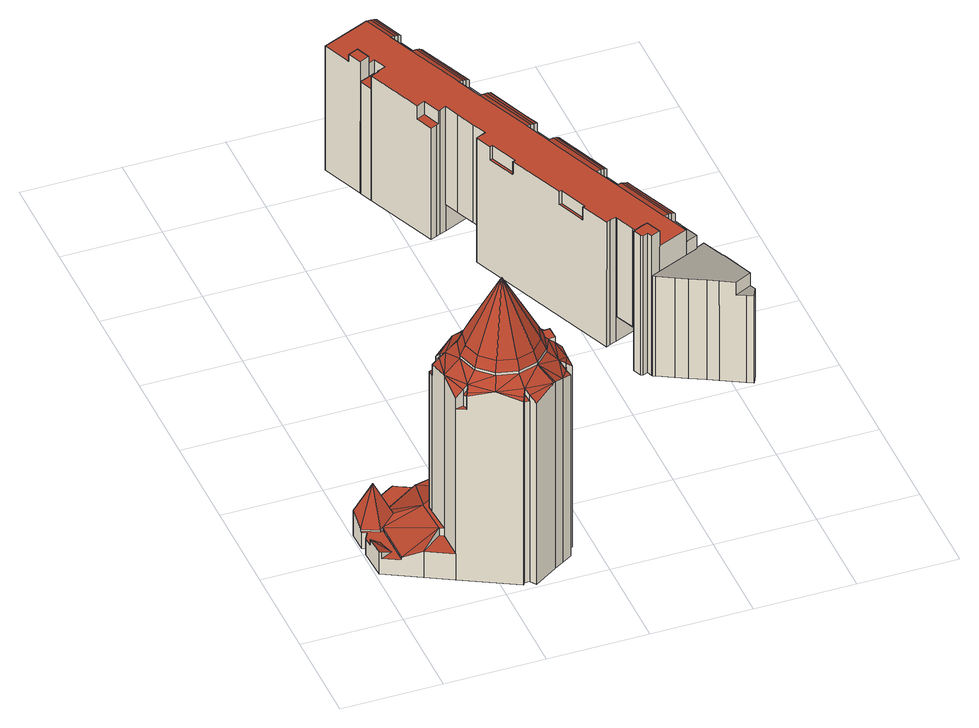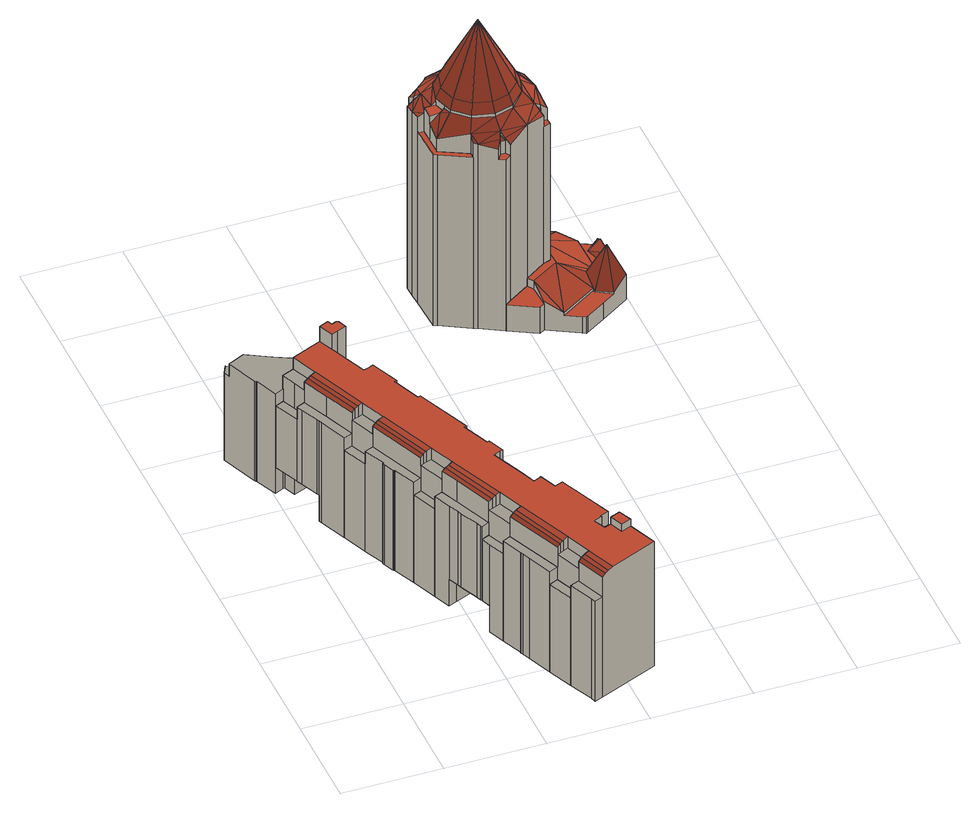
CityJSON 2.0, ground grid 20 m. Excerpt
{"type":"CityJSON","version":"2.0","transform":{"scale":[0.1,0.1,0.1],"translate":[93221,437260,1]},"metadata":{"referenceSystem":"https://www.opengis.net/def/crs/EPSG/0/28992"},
"CityObjects":{
"building1":{"type":"Building","attributes":{"measuredHeight":62.19,"yearOfConstruction":1984,"LAAGSTE_BOUWLAAG":"0","AANTAL_BOUWLAGEN":"16","AANTAL_ADRESSEN":"83","WIJK":"Rotterdam Centrum","PANDSOORT":"Half vrijstaand","BUURT":"Stadsdriehoek","HOOGSTE_BOUWLAAG":"14"},"address":[{"CountryName":"Nederland","LocalityName":"Rotterdam","ThoroughfareNumber":"445","ThoroughfareName":"Mariniersweg","PostalCode":"3011NM"}],"children":["building1-1","building1-2","building1-3"]},
"building1-1":{"type":"BuildingPart","parents":["building1"],"geometry":[{"type":"Solid","lod":"2","boundaries":[[[[0,1,2,3]],[[4,5,6]],[[3,7,8,0]],[[9,10,11,12]],[[13,14,15]],[[16,17,18,19]],[[10,16,19,11]],[[20,21,22,23]],[[21,24,25,22]],[[26,27,25,24,28,29]],[[30,31,32,33]],[[34,27,26,35]],[[36,37,38,39]],[[40,4,6,41]],[[31,34,35,32]],[[39,42,43,36]],[[28,38,37,18,17,29]],[[44,45,46,47]],[[45,48,1,46]],[[49,50,51]],[[9,12,15,14,52,53,54,5]],[[55,5,54,56]],[[33,2,1,48,57,58,30]],[[57,20,23,58]],[[51,50,43,42,53,52]],[[16,59,17]],[[60,59,16,10]],[[49,13,15,12,11,19,18,37,36,43,50]],[[59,26,29]],[[35,26,59]],[[27,34,31,30,58,23,22,25]],[[32,35,59,60]],[[41,6,5,55]],[[59,29,17]],[[61,4,40,62,63,64,7,3]],[[0,8,65,47,46,1]],[[3,2,33]],[[33,32,61]],[[3,33,61]],[[61,32,60]],[[13,51,52]],[[13,49,51]],[[13,52,14]],[[4,9,5]],[[4,61,10]],[[61,60,10]],[[4,10,9]],[[66,67,68,69,70,56,54,53,42,39,38,28,24,21,20,57,48,45,44,71]],[[47,65,71,44]],[[69,68,63,62]],[[64,63,68,67]],[[66,8,7,64,67]],[[40,41,70,69,62]],[[65,8,66,71]],[[56,70,41,55]]]],"semantics":{"surfaces":[{"type":"WallSurface"},{"type":"RoofSurface"},{"type":"GroundSurface"},{"type":"ClosureSurface"}],"values":[[0,0,0,0,0,0,0,0,0,0,0,0,0,0,0,0,0,0,0,0,0,0,0,0,0,1,1,1,1,1,1,1,1,1,1,1,1,1,1,1,1,1,1,1,1,1,1,2,3,3,3,3,3,3,3]]}}]},
"building1-2":{"type":"BuildingPart","parents":["building1"],"geometry":[{"type":"Solid","lod":"2","boundaries":[[[[72,73,74,75]],[[73,76,77,74]],[[78,72,75,79]],[[80,79,75,74,77,81,82,83]],[[84,85,86,76,73,72,78,87]],[[82,81,86,85]],[[80,83,84,87]],[[79,80,87,78]],[[76,86,81,77]],[[83,82,85,84]]]],"semantics":{"surfaces":[{"type":"WallSurface"},{"type":"RoofSurface"},{"type":"GroundSurface"},{"type":"ClosureSurface"}],"values":[[0,0,0,1,2,3,3,3,3,3]]}}]},
"building1-3":{"type":"BuildingPart","parents":["building1"],"geometry":[{"type":"Solid","lod":"2","boundaries":[[[[88,89,90,91,92]],[[93,94,95,96,97]],[[98,97,96,99]],[[100,101,102,103]],[[104,96,95,105]],[[106,107,108,94,55,56,109,110]],[[111,112,113,110,109]],[[114,115,116,117,118,119]],[[118,120,121,119]],[[122,123,124,125]],[[126,104,105,108,107]],[[99,104,126,98]],[[114,127,128,115]],[[127,122,125,128]],[[123,129,130,124]],[[129,100,103,130]],[[131,132,133,134,135]],[[135,136,137,131]],[[82,81,138,139]],[[140,141,142,143]],[[120,144,145,121]],[[141,146,147,148,142]],[[149,142,148,150]],[[151,152,140,143,153]],[[150,153,143,149]],[[64,63,154,152]],[[155,147,146,62,40]],[[146,154,63,62]],[[144,156,157,145]],[[158,159,160,161,162]],[[163,159,158,164]],[[165,166,80,83,167,168]],[[83,82,139,167]],[[162,161,65,8,7,169]],[[151,169,7,64,152]],[[47,65,161,170]],[[79,80,166,171]],[[172,173,174,175,176]],[[177,175,174,178]],[[132,177,178,133]],[[179,112,111,180]],[[181,118,117]],[[168,167,181]],[[182,116,115]],[[170,183,184,185,186,44,47]],[[187,77,76,186,185]],[[188,113,112,189]],[[187,138,81,77]],[[190,102,101]],[[179,180,173,172,191]],[[191,188,189,179]],[[92,137,136,88]],[[165,182,166]],[[192,184,183,193,194]],[[194,163,164,192]],[[156,195,196,157]],[[193,160,159,194]],[[40,41,55,94,93,155]],[[88,135,134,89]],[[78,79,171,197,198]],[[90,198,197,91]],[[196,195,190]],[[169,153,150]],[[195,169,150]],[[169,151,153]],[[195,150,190]],[[160,193,183,170,161]],[[190,150,102]],[[148,147,155]],[[150,148,155]],[[102,150,155]],[[175,125,176]],[[137,125,177]],[[177,125,175]],[[132,131,177]],[[131,137,177]],[[137,128,125]],[[130,103,98]],[[106,126,107]],[[106,98,126]],[[130,98,106]],[[199,200,201]],[[91,197,92]],[[197,171,166]],[[197,137,92]],[[197,166,137]],[[166,182,137]],[[182,115,128]],[[182,128,137]],[[138,156,144]],[[185,192,164]],[[187,185,138]],[[185,184,192]],[[138,185,164]],[[138,164,156]],[[154,146,141,140,152]],[[165,168,181,117,116,182]],[[88,136,135]],[[202,190,101,203]],[[196,190,202,204]],[[167,139,181]],[[181,120,118]],[[139,120,181]],[[200,205,206]],[[205,203,101,100]],[[114,207,208,127]],[[201,206,129,123]],[[208,199,122,127]],[[199,201,123,122]],[[99,96,104]],[[206,205,100,129]],[[201,200,206]],[[208,200,199]],[[200,203,205]],[[207,200,208]],[[200,202,203]],[[207,209,200]],[[114,119,121,209,207]],[[105,95,94,108]],[[200,204,202]],[[125,124,188]],[[176,191,172]],[[176,188,191]],[[176,125,188]],[[209,210,200]],[[200,211,204]],[[210,211,200]],[[149,143,142]],[[121,145,210,209]],[[139,138,144,120]],[[157,196,204,211]],[[179,189,112]],[[156,164,195]],[[158,162,169]],[[164,158,169]],[[164,169,195]],[[124,130,106]],[[113,106,110]],[[188,124,106]],[[188,106,113]],[[103,102,98]],[[97,155,93]],[[102,155,98]],[[98,155,97]],[[194,159,163]],[[145,157,211,210]],[[87,78,198,90,89,134,133,178,174,173,180,111,109,56,70,69,68,67,66,71,44,186,76,86,85,84]],[[85,86,81,82]],[[71,66,8,65]],[[77,81,86,76]],[[84,85,82,83]],[[55,41,70,56]],[[87,84,83,80]],[[70,41,40,62,69]],[[62,63,68,69]],[[7,8,66,67,64]],[[44,71,65,47]],[[78,87,80,79]],[[67,68,63,64]]]],"semantics":{"surfaces":[{"type":"WallSurface"},{"type":"RoofSurface"},{"type":"GroundSurface"},{"type":"ClosureSurface"}],"values":[[0,0,0,0,0,0,0,0,0,0,0,0,0,0,0,0,0,0,0,0,0,0,0,0,0,0,0,0,0,0,0,0,0,0,0,0,0,0,0,0,0,0,0,0,0,0,0,0,0,0,0,0,0,0,0,0,0,0,0,0,0,0,1,1,1,1,1,1,1,1,1,1,1,1,1,1,1,1,1,1,1,1,1,1,1,1,1,1,1,1,1,1,1,1,1,1,1,1,1,1,1,1,1,1,1,1,1,1,1,1,1,1,1,1,1,1,1,1,1,1,1,1,1,1,1,1,1,1,1,1,1,1,1,1,1,1,1,1,1,1,1,1,1,1,1,1,2,3,3,3,3,3,3,3,3,3,3,3,3]]}}]},
"building2":{"type":"Building","attributes":{"measuredHeight":32.24,"yearOfConstruction":1989,"LAAGSTE_BOUWLAAG":"0","AANTAL_BOUWLAGEN":"11","AANTAL_ADRESSEN":"88","WIJK":"Rotterdam Centrum","PANDSOORT":"Half vrijstaand","BUURT":"Stadsdriehoek","HOOGSTE_BOUWLAAG":"9"},"address":[{"CountryName":"Nederland","LocalityName":"Rotterdam","ThoroughfareNumber":"301-397","ThoroughfareName":"Mariniersweg","PostalCode":"3011NM"}],"children":["building2-1","building2-2","building2-3","building2-4","building2-5","building2-6","building2-7","building2-8","building2-9","building2-10","building2-11"]},
"building2-1":{"type":"BuildingPart","attributes":{"measuredHeight":32.24},"parents":["building2"],"geometry":[{"type":"Solid","lod":"2","boundaries":[[[[212,213,214,215,216,217,218,219]],[[220,221,222,223,224,225,226,227]],[[228,229,230,231,232]],[[233,234,235,236,237,238,239,240]],[[241,242,243,244,245,246,247,248]],[[249,250,251,252,253,254,255,256]],[[257,258,259,260,261,262,263,264,265,266,267,268,269,270,271,272]],[[273,274,275,276,277,278,279,280,281,282]],[[279,283,284,230,229]],[[229,228,280,279]],[[252,251,285,286]],[[287,285,251,250]],[[288,287,250,249]],[[248,247,289,290]],[[241,248,290,291]],[[242,241,291,292]],[[293,294,295,296]],[[297,283,279,278]],[[298,299,300,301]],[[302,303,269,268]],[[304,305,306,307,308,309,310]],[[311,312,274,273]],[[312,313,275,274]],[[313,314,276,275]],[[315,316,317,318,306,305,319,320]],[[321,322,265,264]],[[239,323,324,325,326]],[[327,226,225,328,329,330]],[[328,225,331,332,333]],[[246,334,335,253,336,337]],[[238,338,339,226,327,340]],[[341,342,219,218]],[[240,239,326,343]],[[343,344,233,240]],[[344,345,234,233]],[[346,347,348,349]],[[350,334,246,245]],[[351,350,245,244]],[[352,351,244,243]],[[276,314,353,354,355]],[[355,356,277,276]],[[357,358,359,360]],[[353,361,362,359,358,354]],[[335,363,254,253]],[[363,364,255,254]],[[364,365,256,255]],[[366,338,238,237]],[[367,366,237,236]],[[368,367,236,235]],[[222,221,369,370]],[[371,372,373,374]],[[375,376,214,213]],[[376,377,215,214]],[[377,378,216,215]],[[369,379,367,368]],[[380,339,338,366]],[[331,381,376,375,332]],[[365,364,351,352]],[[378,377,382,370]],[[383,299,298,384]],[[360,359,362,385,386]],[[387,301,300,388,389,390,374,373,391,392,393,394,395,396,397,398,378,370,369,368,345,288,365,352,292,319,305,304,399,400,349,348,401,402,403,404,405,361,353,314,313,312,311,406,407]],[[408,409,372,371]],[[363,335,334,350]],[[410,411,272,271]],[[412,413,403,402]],[[339,380,227,226]],[[380,379,220,227]],[[379,369,221,220]],[[384,298,301,387]],[[409,408,390,389]],[[408,371,374,390]],[[347,414,401,348]],[[225,224,381,331]],[[382,381,224,223]],[[370,382,223,222]],[[249,256,365,288]],[[400,415,309,308,416]],[[416,346,349,400]],[[386,385,405,404]],[[417,418,397,396]],[[419,415,400,399]],[[235,234,345,368]],[[299,383,388,300]],[[414,412,402,401]],[[385,362,361,405]],[[378,398,217,216]],[[243,242,292,352]],[[396,395,258,257]],[[395,394,259,258]],[[394,393,260,259]],[[386,404,403,413,420,357,360]],[[421,422,423,424,425]],[[257,426,427,428,417,396]],[[411,426,257,272]],[[427,293,296,428]],[[303,429,270,269]],[[429,410,271,270]],[[294,430,431,295]],[[430,424,423,431]],[[273,432,433,406,311]],[[434,432,273,282]],[[433,435,407,406]],[[383,384,387,407,435,436,391,373,372,409,389,388]],[[392,437,438,260,393]],[[436,437,392,391]],[[438,439,261,260]],[[439,440,262,261]],[[440,441,263,262]],[[441,321,264,263]],[[356,297,278,277]],[[217,398,397,442,443]],[[397,418,422,421,442]],[[443,341,218,217]],[[310,419,399,304]],[[212,219,342,444,445]],[[446,213,212,445,447]],[[332,375,213,446,333]],[[448,449,450,247,246,337]],[[450,317,316,289,247]],[[336,253,252,451,232,231]],[[252,286,325,324,451]],[[452,453,323,239,238,340]],[[325,286,285,343,326]],[[319,292,291,320]],[[423,422,418,417,428,296,295,431]],[[315,290,289,316]],[[379,380,366,367]],[[364,363,350,351]],[[345,344,287,288]],[[320,291,290,315]],[[419,310,309,415]],[[377,376,381,382]],[[344,343,285,287]],[[433,432,434,454,455,456,457,322,321,441,440,439,438,437,436,435]],[[307,306,318,458,459,460,284,283,297,356,355,354,358,357,420,461,462,463,464,465]],[[466,467,468,425,424,430,294,293,427,426,411,410,429,303,302]],[[459,458,449,448]],[[284,460,231,230]],[[461,420,413,412]],[[463,462,414,347]],[[341,466,302,268,444,342]],[[265,322,457,329,328,333]],[[457,456,330,329]],[[467,466,341,443]],[[317,450,449,458,318]],[[462,461,412,414]],[[282,281,232,451,324]],[[464,463,347,346]],[[324,323,453,454,434,282]],[[455,454,453,452]],[[425,468,442,421]],[[267,266,447,445]],[[452,340,327,330,456,455]],[[468,467,443,442]],[[337,336,231,460,459,448]],[[267,445,444,268]],[[465,464,346,416]],[[228,232,281,280]],[[307,465,416,308]],[[447,266,265,333,446]]]],"semantics":{"surfaces":[{"type":"OuterFloorSurface"},{"type":"OuterCeilingSurface"},{"type":"WallSurface"},{"type":"RoofSurface"},{"type":"GroundSurface"},{"type":"ClosureSurface"}],"values":[[0,0,0,0,0,0,1,1,2,2,2,2,2,2,2,2,2,2,2,2,2,2,2,2,2,2,2,2,2,2,2,2,2,2,2,2,2,2,2,2,2,2,2,2,2,2,2,2,2,2,2,2,2,2,3,3,3,3,3,3,3,3,3,3,2,2,2,2,2,2,2,2,2,2,2,2,2,2,2,2,2,2,2,2,2,2,2,2,2,2,2,2,2,2,2,2,2,2,2,2,2,2,2,2,2,2,2,2,2,2,2,2,2,2,2,2,2,2,2,2,2,2,2,3,3,3,3,3,3,3,3,3,3,3,4,4,4,5,5,5,5,5,5,5,5,5,5,5,5,5,5,5,5,5,5,5,5,5,5,5,5]]}}]},
"building2-2":{"type":"BuildingPart","attributes":{"measuredHeight":20.22},"parents":["building2"],"geometry":[{"type":"Solid","lod":"2","boundaries":[[[[469,458,449,470]],[[471,470,449,448]],[[472,469,470,471]],[[472,459,458,469]],[[458,459,448,449]],[[459,472,471,448]]]],"semantics":{"surfaces":[{"type":"ClosureSurface"},{"type":"OuterFloorSurface"},{"type":"WallSurface"},{"type":"GroundSurface"}],"values":[[0,1,2,3,0,0]]}}]},
"building2-3":{"type":"BuildingPart","attributes":{"measuredHeight":23.14},"parents":["building2"],"geometry":[{"type":"Solid","lod":"2","boundaries":[[[[458,469,470,449]],[[473,474,317,450,475]],[[470,469,476,473,475]],[[476,477,474,473]],[[449,470,475,450]],[[477,318,317,474]],[[469,458,318,477,476]],[[317,318,458,449,450]]]],"semantics":{"surfaces":[{"type":"ClosureSurface"},{"type":"OuterFloorSurface"},{"type":"WallSurface"},{"type":"GroundSurface"}],"values":[[0,1,2,2,2,2,3,0]]}}]},
"building2-4":{"type":"BuildingPart","attributes":{"measuredHeight":23.14},"parents":["building2"],"geometry":[{"type":"Solid","lod":"2","boundaries":[[[[324,323,478,479,480,481,482,483,484,451]],[[485,486,282,281,280,487,488,489]],[[490,491,492,486,479,478]],[[228,484,483,487,280]],[[483,482,488,487]],[[482,481,489,488]],[[481,480,485,489]],[[480,479,486,485]],[[453,490,478,323]],[[492,434,282,486]],[[228,232,451,484]],[[492,491,454,434]],[[232,281,282,324,451]],[[232,228,280,281]],[[454,491,490,453]],[[453,323,324,282,434,454]]]],"semantics":{"surfaces":[{"type":"OuterFloorSurface"},{"type":"OuterCeilingSurface"},{"type":"WallSurface"},{"type":"GroundSurface"},{"type":"ClosureSurface"}],"values":[[0,1,2,2,2,2,2,2,2,2,2,3,4,4,4,4]]}}]},
"building2-5":{"type":"BuildingPart","attributes":{"measuredHeight":25.67},"parents":["building2"],"geometry":[{"type":"Solid","lod":"2","boundaries":[[[[493,420,413,494]],[[307,493,494,308]],[[308,494,413,412,414,347,346,416]],[[462,461,420,493,307,465,464,463]],[[465,307,308,416]],[[463,464,346,347]],[[464,465,416,346]],[[461,462,414,412]],[[420,461,412,413]],[[462,463,347,414]]]],"semantics":{"surfaces":[{"type":"WallSurface"},{"type":"RoofSurface"},{"type":"GroundSurface"},{"type":"ClosureSurface"}],"values":[[0,0,1,2,3,3,3,3,3,3]]}}]},
"building2-6":{"type":"BuildingPart","attributes":{"measuredHeight":23.14},"parents":["building2"],"geometry":[{"type":"Solid","lod":"2","boundaries":[[[[340,327,495,496,497,498,499,500,501,502]],[[330,503,495,327]],[[504,505,498,497]],[[505,506,499,498]],[[506,507,500,499]],[[507,508,501,500]],[[340,502,509,452]],[[496,495,503,510,511]],[[501,508,512,509,502]],[[511,504,497,496]],[[504,511,510,456,455,512,508,507,506,505]],[[327,340,452,455,456,330]],[[512,455,452,509]],[[456,510,503,330]]]],"semantics":{"surfaces":[{"type":"OuterFloorSurface"},{"type":"WallSurface"},{"type":"GroundSurface"},{"type":"ClosureSurface"}],"values":[[0,1,1,1,1,1,1,1,1,1,2,3,3,3]]}}]},
"building2-7":{"type":"BuildingPart","attributes":{"measuredHeight":20.22},"parents":["building2"],"geometry":[{"type":"Solid","lod":"2","boundaries":[[[[510,456,330,503]],[[503,330,329,513]],[[514,510,503,513]],[[510,514,457,456]],[[456,457,329,330]],[[457,514,513,329]]]],"semantics":{"surfaces":[{"type":"ClosureSurface"},{"type":"OuterFloorSurface"},{"type":"WallSurface"},{"type":"GroundSurface"}],"values":[[0,1,2,3,0,0]]}}]},
"building2-8":{"type":"BuildingPart","attributes":{"measuredHeight":23.05},"parents":["building2"],"geometry":[{"type":"Solid","lod":"2","boundaries":[[[[442,421,515,516,517,518,519,520,521,522,523,524,525,526,342,341,443]],[[527,528,529,530,531]],[[532,533,517,516]],[[533,534,518,517]],[[534,535,519,518]],[[535,536,520,519]],[[528,521,520,536,537,529]],[[537,538,530,529]],[[531,539,540,523,522,527]],[[540,541,524,523]],[[542,532,516,515]],[[541,543,525,524]],[[425,542,515,421]],[[538,539,531,530]],[[544,526,525,543,545,546]],[[528,527,522,521]],[[545,302,268,546]],[[544,444,342,526]],[[543,541,540,539,538,537,536,535,534,533,532,542,425,468,467,466,302,545]],[[467,468,442,443]],[[341,342,444,268,302,466]],[[546,268,444,544]],[[468,425,421,442]],[[466,467,443,341]]]],"semantics":{"surfaces":[{"type":"OuterFloorSurface"},{"type":"WallSurface"},{"type":"GroundSurface"},{"type":"ClosureSurface"}],"values":[[0,0,1,1,1,1,1,1,1,1,1,1,1,1,1,1,1,1,2,3,3,3,3,3]]}}]},
"building2-9":{"type":"BuildingPart","attributes":{"measuredHeight":23.14},"parents":["building2"],"geometry":[{"type":"Solid","lod":"2","boundaries":[[[[547,548,549,550,551,552,553,328,333,446]],[[444,544,554,447,445]],[[266,265,555,556,557,558,559,546,268,267]],[[513,329,328,553]],[[322,560,555,265]],[[547,446,447,554]],[[552,551,555,560,561]],[[513,553,552,561,514]],[[554,559,558,548,547]],[[554,544,546,559]],[[551,550,556,555]],[[550,549,557,556]],[[549,548,558,557]],[[560,322,457,514,561]],[[265,266,447,446,333]],[[514,457,329,513]],[[445,447,266,267]],[[329,457,322,265,333,328]],[[444,445,267,268]],[[544,444,268,546]]]],"semantics":{"surfaces":[{"type":"OuterFloorSurface"},{"type":"OuterCeilingSurface"},{"type":"WallSurface"},{"type":"GroundSurface"},{"type":"ClosureSurface"}],"values":[[0,0,1,2,2,2,2,2,2,2,2,2,2,3,4,4,4,4,4,4]]}}]},
"building2-10":{"type":"BuildingPart","attributes":{"measuredHeight":20.22},"parents":["building2"],"geometry":[{"type":"Solid","lod":"2","boundaries":[[[[454,455,452,453]],[[490,453,452,509]],[[512,491,490,509]],[[491,512,455,454]],[[491,454,453,490]],[[455,512,509,452]]]],"semantics":{"surfaces":[{"type":"ClosureSurface"},{"type":"OuterFloorSurface"},{"type":"WallSurface"},{"type":"GroundSurface"}],"values":[[0,1,2,3,0,0]]}}]},
"building2-11":{"type":"BuildingPart","attributes":{"measuredHeight":23.14},"parents":["building2"],"geometry":[{"type":"Solid","lod":"2","boundaries":[[[[337,336,562,563,564,565,566,567]],[[337,567,471,448]],[[563,562,230,284,568]],[[566,569,472,471,567]],[[570,571,565,564]],[[571,569,566,565]],[[568,570,564,563]],[[231,230,562,336]],[[571,570,568,284,460,459,472,569]],[[231,336,337,448,459,460]],[[472,459,448,471]],[[460,284,230,231]]]],"semantics":{"surfaces":[{"type":"OuterFloorSurface"},{"type":"WallSurface"},{"type":"GroundSurface"},{"type":"ClosureSurface"}],"values":[[0,1,1,1,1,1,1,1,2,3,3,3]]}}]}
},
"vertices":[
[175,238,70],[173,286,70],[173,286,76],[175,238,88],[121,131,88],[78,98,70],[121,131,70],[183,226,88],[183,226,70],[43,117,52],[42,209,53],[42,209,47],[43,117,47],[34,145,47],[11,134,61],[11,134,47],[37,206,50],[4,222,50],[4,222,47],[37,206,47],[105,322,10],[103,321,10],[103,321,47],[105,322,47],[63,296,10],[63,296,47],[34,277,50],[34,277,47],[3,257,10],[3,257,68],[141,303,47],[66,255,47],[66,255,52],[141,303,53],[65,260,47],[65,260,50],[13,212,47],[4,217,47],[4,217,10],[13,212,10],[129,126,88],[129,126,70],[5,198,10],[5,198,47],[238,263,10],[183,292,10],[183,292,70],[238,263,70],[173,286,10],[25,178,47],[6,178,47],[6,178,59],[7,136,61],[7,136,10],[78,98,10],[130,71,70],[130,71,10],[112,318,10],[112,318,47],[35,240,134],[68,223,68],[118,203,88],[126,178,88],[125,192,88],[140,197,88],[226,254,70],[183,226,10],[140,197,10],[125,192,10],[126,178,10],[129,126,10],[226,254,10],
[355,201,10],[349,204,10],[349,204,405],[355,201,405],[291,235,10],[291,235,405],[358,130,10],[358,130,405],[347,134,405],[291,223,405],[346,195,405],[346,161,405],[346,161,10],[346,195,10],[291,223,10],[347,134,10],
[348,82,429],[348,82,10],[360,83,10],[360,83,429],[348,82,439],[130,71,429],[130,71,405],[145,74,405],[145,74,431],[145,74,442],[155,76,450],[155,76,440],[173,89,475],[161,129,475],[161,129,469],[173,89,469],[150,66,431],[150,66,405],[193,38,451],[147,62,435],[147,62,405],[239,13,10],[239,13,433],[242,18,10],[242,18,428],[242,18,439],[324,134,475],[324,134,469],[324,134,461],[317,158,461],[317,158,469],[317,158,475],[312,174,469],[312,174,475],[285,62,475],[244,50,475],[244,50,469],[285,62,469],[150,66,440],[314,92,475],[314,92,469],[203,60,475],[203,60,469],[342,68,435],[348,60,429],[348,60,10],[342,68,10],[342,68,429],[333,82,438],[333,82,451],[291,223,450],[346,195,434],[145,190,403],[139,179,403],[139,179,434],[145,190,434],[281,203,469],[281,203,475],[126,178,403],[126,178,429],[139,179,440],[151,179,440],[151,179,449],[140,197,429],[140,197,403],[145,190,438],[125,192,403],[129,126,443],[240,213,469],[240,213,475],[232,244,440],[232,244,434],[232,244,405],[226,254,405],[226,254,429],[238,234,442],[238,234,450],[347,134,461],[347,134,449],[346,161,444],[346,161,461],[183,226,442],[238,263,405],[358,130,439],[261,5,429],[261,5,10],[309,36,10],[309,36,441],[305,33,443],[328,48,435],[328,48,10],[252,18,428],[252,18,10],[326,159,461],[333,134,461],[250,257,405],[250,257,428],[283,239,436],[283,239,10],[291,235,439],[246,28,451],[246,28,438],[171,170,475],[252,18,440],[243,245,440],[243,245,405],[243,245,434],[200,201,469],[200,201,475],[359,106,433],[359,106,10],[280,70,496],[242,131,632],[244,60,496],[179,166,496],[171,130,496],[205,193,496],[181,94,496],[208,68,496],[314,133,496],[305,97,496],[304,169,496],[277,194,496],[241,203,496],
[766,566,269],[756,592,269],[748,589,269],[741,586,269],[731,582,269],[753,529,269],[777,539,269],[777,541,269],[674,750,269],[663,746,269],[684,696,269],[694,700,269],[701,702,269],[708,706,269],[687,756,269],[681,753,269],[587,1043,211],[580,1062,211],[566,1094,211],[550,1087,211],[571,1036,211],[603,917,269],[594,913,269],[615,862,269],[626,866,269],[633,869,269],[639,872,269],[618,923,269],[611,920,269],[467,1245,269],[457,1241,269],[478,1190,269],[489,1195,269],[496,1198,269],[502,1200,269],[481,1251,269],[475,1248,269],[546,1026,269],[556,1030,269],[564,1034,269],[571,1036,269],[550,1087,269],[543,1084,269],[536,1081,269],[525,1077,269],[679,533,69],[665,568,69],[649,605,69],[648,609,69],[693,628,69],[693,627,69],[703,631,69],[702,632,69],[733,645,69],[756,592,69],[766,566,69],[777,541,69],[774,540,69],[764,564,69],[685,532,69],[684,535,69],[517,922,70],[505,951,70],[489,988,70],[477,1018,70],[541,1045,70],[541,1046,70],[580,1062,70],[587,1043,70],[571,1036,70],[603,958,70],[580,1062,9],[566,1094,9],[564,1034,291],[571,1036,288],[556,1030,294],[546,1026,296],[481,1251,285],[475,1248,290],[467,1245,293],[457,1241,296],[648,520,9],[655,503,9],[655,503,331],[648,520,331],[541,1046,9],[515,883,266],[538,828,266],[538,828,296],[515,883,296],[777,541,9],[774,540,9],[361,1203,296],[338,1260,296],[338,1260,9],[373,1176,9],[373,1176,266],[373,1176,312],[361,1203,312],[517,922,296],[505,951,296],[489,988,296],[477,1018,296],[450,1307,290],[457,1310,285],[457,1310,240],[457,1310,9],[433,1300,296],[443,1304,293],[702,632,9],[733,645,9],[618,923,240],[603,958,240],[603,958,288],[618,923,288],[687,756,240],[708,706,240],[708,706,211],[687,756,211],[708,706,287],[733,645,287],[733,645,240],[502,1200,285],[550,1087,285],[550,1087,240],[502,1200,240],[639,872,287],[687,756,287],[639,872,240],[777,539,239],[777,541,239],[611,920,291],[603,917,294],[594,913,296],[406,1190,266],[417,1165,266],[417,1165,296],[406,1190,296],[496,1198,290],[489,1195,293],[478,1190,296],[465,1013,296],[465,1013,9],[477,1018,9],[541,1045,9],[444,1004,9],[456,1009,9],[456,1009,266],[444,1004,266],[461,1011,296],[461,1011,266],[543,1084,290],[536,1081,293],[525,1077,296],[633,869,291],[626,866,294],[615,862,296],[663,746,296],[684,696,296],[608,660,266],[603,658,266],[603,658,296],[608,660,296],[756,592,287],[748,589,291],[741,586,294],[731,582,296],[674,750,294],[681,753,291],[701,702,291],[694,700,294],[533,826,266],[510,881,266],[447,1046,266],[430,1039,266],[510,881,296],[533,826,296],[580,715,296],[585,717,296],[627,601,296],[636,605,296],[648,609,296],[649,605,296],[665,568,296],[679,533,296],[692,503,296],[753,529,296],[382,1212,296],[393,1184,296],[400,1158,296],[401,1156,296],[384,1149,296],[430,1039,296],[447,1046,296],[504,917,296],[497,914,296],[585,717,266],[580,715,266],[685,532,9],[684,535,9],[401,1156,266],[384,1149,266],[400,1158,266],[393,1184,312],[393,1184,266],[679,533,331],[692,503,331],[382,1212,312],[384,1149,9],[673,495,239],[673,495,331],[669,505,331],[669,505,9],[673,495,9],[679,533,9],[668,529,9],[668,529,331],[764,564,9],[659,501,9],[659,501,331],[517,922,9],[504,917,9],[603,958,9],[497,914,9],[627,601,9],[636,605,9],[648,609,9],[693,628,9],[693,627,9],[703,631,9],[692,503,239],[753,529,239],[777,541,211],[766,566,211],[756,592,240],[756,592,211],[502,1200,211],[481,1251,211],[481,1251,240],[571,1036,240],[639,872,211],[618,923,211],[618,923,9],[639,872,9],[687,756,9],[708,706,9],[481,1251,9],[502,1200,9],[550,1087,9],[401,1156,9],[400,1158,9],[417,1165,9],[406,1190,9],[393,1184,9],[777,539,9],[753,529,9],[692,503,9],
[499,1258,9],[499,1258,211],[520,1208,211],[520,1208,9],
[478,1306,240],[474,1317,240],[499,1258,240],[478,1306,9],[474,1317,9],
[635,930,240],[620,965,240],[611,986,240],[608,994,240],[592,1031,240],[589,1041,240],[587,1043,240],[611,986,70],[620,965,70],[589,1041,70],[592,1031,70],[608,994,70],[635,930,211],[635,930,9],[620,965,9],
[374,1173,9],[374,1173,266],
[705,763,240],[686,807,240],[688,807,240],[686,811,240],[678,831,240],[676,834,240],[675,834,240],[656,879,240],[705,763,211],[688,807,9],[686,811,9],[678,831,9],[676,834,9],[675,834,9],[656,879,211],[705,763,9],[686,807,9],[656,879,9],
[726,713,211],[726,713,9],
[674,493,239],[679,490,239],[710,474,239],[731,463,239],[761,448,239],[781,437,239],[808,422,239],[842,438,239],[817,500,239],[815,504,239],[814,504,239],[795,549,239],[842,438,210],[808,422,210],[825,414,210],[837,407,210],[847,426,210],[679,490,9],[710,474,9],[731,463,9],[761,448,9],[781,437,9],[825,414,9],[837,407,9],[847,426,9],[817,500,9],[815,504,9],[674,493,9],[814,504,9],[795,549,211],[795,549,9],[795,549,69],
[773,600,240],[773,601,240],[768,612,240],[753,648,240],[751,652,240],[749,657,240],[726,713,240],[773,600,211],[751,652,69],[753,648,69],[768,612,69],[773,601,69],[773,600,69],[751,652,9],[749,657,9],
[566,1094,240],[548,1138,240],[549,1139,240],[547,1142,240],[540,1159,240],[520,1208,240],[548,1138,9],[540,1159,9],[549,1139,9],[547,1142,9]
]}
